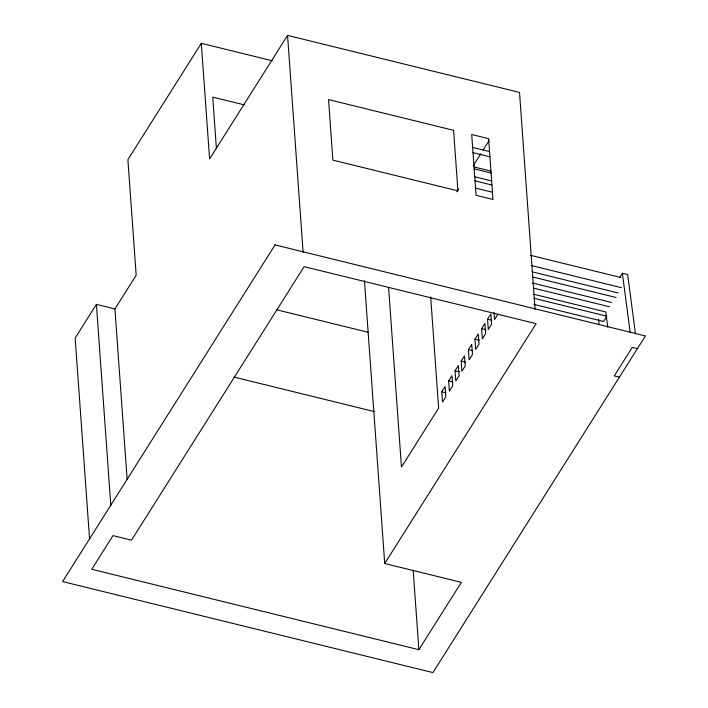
<?xml version="1.0" encoding="UTF-8"?>
<svg xmlns="http://www.w3.org/2000/svg" width="708" height="708" viewBox="0 0 708 708"><rect width="100%" height="100%" fill="white"/><g stroke="black" fill="none" stroke-linecap="round" stroke-linejoin="round"><path stroke-width="1.06" d="M272.182 60.746L201.293 43.321L127.883 159.654L136.175 275.27L114.926 308.936L127.157 479.608M114.926 308.936L96.412 304.387L75.163 338.052L89.606 539.558M535.071 309.343L519.522 92.421L287.554 35.4L209.586 158.946L201.293 43.321M456.802 191.815L458.554 189.027M473.21 165.805L480.829 153.724M483.175 150.016L489.042 140.724M441.757 391.816L445.093 386.541L445.819 396.737L442.491 402.011L441.757 391.816L446.022 392.86M448.642 380.913L451.969 375.638L452.704 385.833L449.368 391.108L448.642 380.913L452.908 381.966M455.049 370.753L458.377 365.478L459.111 375.674L455.784 380.948L455.049 370.753L459.35 371.806M461.165 361.071L464.492 355.797L465.227 365.992L461.89 371.266L461.165 361.071L465.448 362.124M468.395 349.61L471.723 344.336L472.457 354.531L469.13 359.806L468.395 349.61L472.643 350.655M474.98 339.185L478.307 333.902L479.033 344.106L475.705 349.38L474.98 339.185L479.254 340.229M481.608 328.671L484.936 323.397L485.67 333.592L482.343 338.875L481.608 328.671L485.892 329.724M487.546 319.264L490.874 313.989L491.609 324.184L488.281 329.459L487.546 319.264L491.812 320.308M497.848 314.29L494.52 319.565L494.007 312.423M384.718 563.524L536.098 323.662L304.13 266.642L131.502 540.169L112.988 535.62L91.739 569.285L418.87 649.696L461.368 582.365L384.718 563.524L364.434 280.536M619.774 277.465L622.376 273.332L627.624 274.412L635.412 333.3M606.305 317.087L603.526 321.485L533.841 304.36M637.43 348.566L632.182 347.486L614.217 375.966L619.465 377.045M472.634 147.423L489.555 151.583M473.006 152.671L489.936 156.831M244.269 104.873L212.736 97.129L216.436 148.76M474.033 166.964L490.963 171.124M474.165 168.858L491.095 173.018M474.741 176.779L491.662 180.938M475.033 180.876L491.954 185.036M475.546 188.098L492.476 192.257M530.38 255.278L620.766 277.492M531.115 265.473L621.5 287.696M532.035 271.801L618.173 292.97M532.549 276.952L616.093 297.493M532.434 283.023L611.694 302.502M533.965 288.209L609.464 306.759M533.974 294.298L605.747 311.945L607.756 327.131M533.956 298.289L606.853 316.211M276.863 309.847L368.142 332.291M233.906 377.072L374.408 411.605M622.376 273.332L630.164 332.22M598.667 319.166L599.03 324.264M430.676 296.926L438.641 408.109L401.463 467.023L388.603 287.59M413.189 570.418L418.87 649.696M287.554 35.4L303.104 252.322M96.412 304.387L110.855 505.893M275.058 244.906L62.596 581.569L432.942 672.6L645.404 335.946L275.058 244.906M488.635 138.662L471.705 134.502L476.068 195.32L492.989 199.479L488.635 138.662M453.589 130.325L328.539 99.589L332.875 160.123L457.926 190.859L453.589 130.325"/></g></svg>
